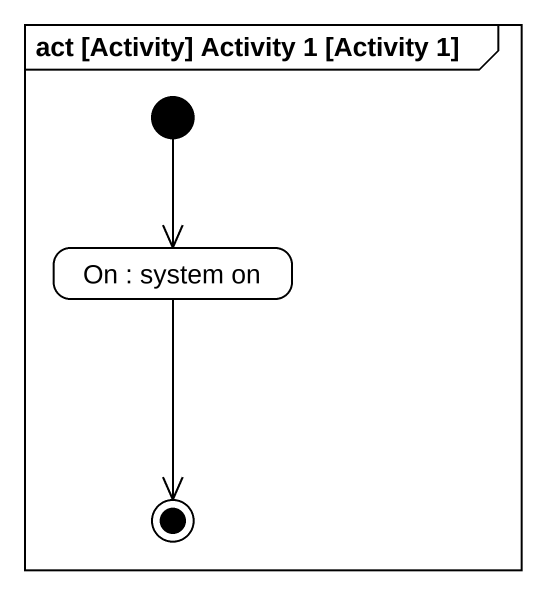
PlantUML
@startuml
mainframe act [Activity] Activity 1 [Activity 1]
hide empty description
state "On : system on" as On_
[*] --> On_
On_ --> [*]
@enduml
